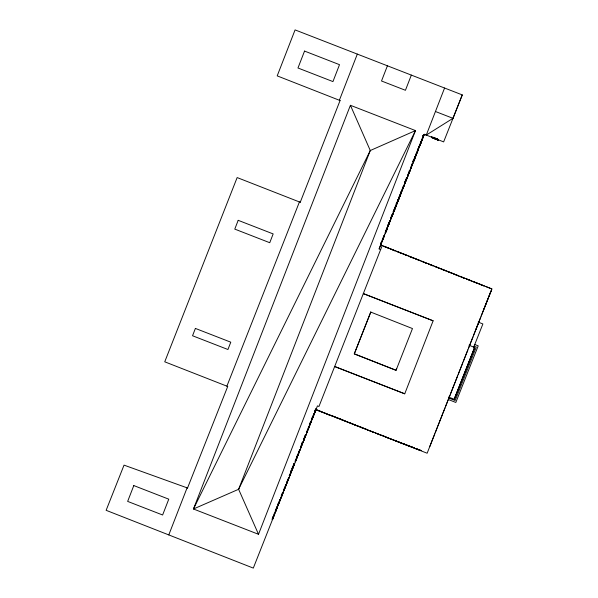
<?xml version="1.0" encoding="UTF-8"?>
<svg xmlns="http://www.w3.org/2000/svg" width="598" height="598" viewBox="0 0 598 598"><rect width="100%" height="100%" fill="white"/><g stroke="black" fill="none" stroke-linecap="round" stroke-linejoin="round"><path stroke-width="0.9" d="M386.487 229.722L388.55 224.489M392.183 215.826L394.097 210.399L393.118 213.172M398.814 198.962L399.726 196.114L397.864 201.414M405.212 182.196L404.143 184.917M410.916 168.285L408.613 173.577M286.061 484.664L287.167 481.906M303.829 439.769L303.47 439.448M381.965 241.196L383.034 238.475M383.221 238.669L380.926 243.827M388.79 224.429L387.526 227.083M405.414 182.248L403.216 187.443M422.397 139.259L420.297 144.477M292.93 467.883L291.622 470.604M298.469 453.979L295.382 461.82L297.505 456.199M278.227 505.071L277.741 504.794L278.653 502.522M281.127 497.738L280.641 497.454M284.14 490.121L283.654 489.844L284.566 487.572M300.824 447.924L300.338 447.648L302.453 442.341M385.306 233.257C389.403 219.578 386.824 233.818 384.85 232.914M393.813 211.67L393.125 211.386M396.683 204.381L396.138 204.112M413.36 162.065C417.995 147.063 414.309 164.009 412.897 161.587L413.113 160.922M452.955 118.397L462.269 94.903L295.076 29.9L277.203 75.879L340.068 100.539L300.241 202.274L299.419 201.952L226.889 386.159L227.711 386.48L187.533 488.005L124.033 465.132L106.13 510.318L253.305 568.1L317.448 405.885L318.958 406.476L382.212 245.576M453.022 387.549L450.511 393.918M478.699 322.359L475.567 330.313M168.786 534.918L187.092 487.833L187.533 488.005M357.32 54.097L339.372 100.262L340.068 100.539M350.413 105.293L193.46 508.995L258.523 534.298L415.483 130.588L350.413 105.293L370.274 150.532L238.617 489.284L258.523 534.298M387.414 65.802L381.509 80.992L405.437 90.291L411.334 75.101M380.649 249.523L379.139 248.932L424.318 134.288L426.292 135.058L444.576 88.026M334.648 366.559L404.741 393.805L433.124 320.805L363.322 293.603L433.124 320.805M486.346 302.947L483.819 309.375M316.805 410.056L323.286 412.613L322.412 412.246M322.187 411.91L317.149 409.944M323.339 412.613L328.945 414.803M328.683 414.698L323.69 412.5M335.515 417.367L336.353 417.725L335.598 417.12M336.622 417.808L340.935 419.243M341.697 419.789L342.706 419.901M342.871 420.252L348.006 422.091M348.208 422.338L342.968 420.005M348.843 422.584L354.45 424.774M355.474 425.178L361.17 427.122M355.735 425.283L360.811 427.264M362.164 427.794L367.77 429.984M367.516 429.723L362.485 427.757M369.071 430.5L374.154 432.481M374.415 432.586L367.695 429.977M375.454 432.989L381.061 435.187M375.716 433.094L380.791 435.082M382.227 435.359L381.076 435.187M382.391 435.703L387.467 437.691M387.736 437.796L382.989 435.658M388.879 438.244L394.486 440.434M389.141 438.349L394.276 440.188M395.435 440.808L402.11 443.424M400.795 442.737L396.601 441.1M402.409 443.537L407.552 445.375M408.733 446.011L414.436 447.954L394.575 440.472M409.122 445.914L414.16 447.88M415.707 448.455L421.306 450.645M415.872 448.799L421.037 450.571L416.47 448.754M437.347 139.805L433.326 137.824M490.36 292.788L491.87 288.931L380.694 244.978M414.287 159.18L416.612 153.836M272.456 519.669L274.684 514.011M275.379 512.284L277.607 506.618L277.046 506.558M278.16 505.123L280.372 499.532M281.105 497.798L283.205 492.169L278.092 505.093M284.11 490.188L286.3 484.664M286.823 483.214L289.066 477.638M289.626 476.12L291.704 470.424M298.043 454.951L300.211 449.345M300.801 447.992L302.85 442.236M303.769 440.36L305.982 434.768M306.542 433.341L308.755 427.757M311.409 421.134L309.099 426.688M311.977 419.721L314.182 414.01M314.787 412.5L316.14 409.189M409.869 171.05L410.669 168.359M415.543 156.654L416.604 153.97M437.295 139.782L437.415 139.327M486.398 302.82L488.304 297.991M488.872 296.541L490.779 291.712M491.87 288.931L427.144 453.224L315.938 409.712M448.552 397.035L454.174 399.255L474.588 347.445M417.613 149.5L417.83 148.962M423.302 135.208L423.085 135.746L423.354 135.223M387.848 225.147L388.349 225.573M393.245 211.326C394.448 214.376 398.492 196.712 393.693 211.849M396.108 204.068L396.429 203.38M404.749 182.42L404.442 183.19L404.988 183.309M405.018 181.74L405.967 179.333M406.289 178.533L406.633 177.658M409.368 170.707L409.69 170.953M413.203 160.959L413.255 162.021M416.036 153.768L415.827 154.306L416.358 154.456M417.628 149.694L417.935 148.962M420.753 141.816L421.201 142.227M421.381 140.209L421.822 140.597L421.306 140.224M389.208 222.075L387.766 225.738L389.313 222M389.724 220.565L389.515 221.29L389.761 220.767M390.696 218.292L392.191 214.301M393.634 210.855L395.226 206.818L393.626 211.042M396.123 204.538L397.76 200.382M397.872 200.091L398.163 199.366M400.623 193.206L399.315 197.168M401.34 192.593L401.011 191.921M401.998 189.656L403.687 185.44M404.457 183.197L406.67 177.86M407.41 175.879L409.114 171.656M409.234 171.364L409.443 170.826M410.4 168.382L412.388 163.441M413.039 161.587L415.012 156.609M416.372 153.148L418.039 149.007M418.824 147.003L420.439 142.84M420.678 142.406L420.805 142.025M421.747 139.588L423.429 135.238M380.62 243.962L380.993 243.027M382.272 239.813L383.938 235.582M385.531 231.501L386.906 227.973M390.644 218.524L392.4 214.084M392.609 213.576L393.028 213.718M398.193 199.381L396.384 204.606M399.045 197.288L400.697 193.049M400.914 192.504L401.064 192.13M402.633 188.198L403.65 185.612M405.13 181.859L406.132 179.318M406.468 178.473L406.887 177.98M277.906 504.234L278.175 504.891M279.52 500.167L279.744 499.45M285.657 484.5L285.448 485.038L286.076 485.247M291.136 470.79L291.136 471.224M292.026 468.511L292.4 468.032L292.19 468.57M300.42 447.297L300.57 446.923M303.433 439.68L303.575 439.306M387.033 228.264L385.575 232.615M390.031 220.684L388.124 226.066M390.733 218.89L392.879 213.464M393.589 211.647L395.734 206.205M396.31 204.74L398.806 198.999M399.008 197.893L401.318 192.04M401.998 190.306C409.084 173.158 396.227 205.084 404.248 185.178M404.771 183.265L407.178 177.778M412.642 163.314L410.662 168.599M418.951 147.564L421.261 142.018M273.234 516.201L272.254 518.675L272.748 518.959M275.23 511.185L276.792 507.209M279.842 499.487L279.67 500.227M281.217 496.004L282.757 492.154M285.463 485.232L285.754 484.537M291.017 471.179L291.189 470.746M294.126 463.39L292.018 468.697L292.519 468.892M296.81 456.708L297.019 456.169M305.466 434.724L303.365 440.031L303.859 440.225M309.323 424.931L310.863 421.082M312.724 416.328L311.775 418.735L312.283 418.981M314.72 411.312L315.624 409.039M380.552 244.791L381.472 242.407M382.272 240.441L384.619 235.066L382.414 240.658M396.325 204.972L398.881 198.865L396.437 205.017M399.113 198.102L401.594 191.988L399.158 198.117L398.545 197.632M404.861 183.519L407.216 177.718L404.794 183.489M407.687 176.343L409.862 170.639M410.647 168.83L412.792 163.209L410.579 168.8M416.283 154.65L418.585 148.872L416.171 154.613M418.936 147.796L421.336 141.883L418.869 147.773M273.839 514.983L272.344 518.84L272.725 519.027M275.267 511.447L276.971 507.156M278.212 503.83L279.886 499.689M281.329 496.123L282.787 492.356M283.983 489.351L284.087 489.941M284.812 487.235L285.792 484.739M286.644 482.601L287.085 481.48M287.204 481.091L288.214 478.617M289.582 475.126L291.353 470.686M292.699 467.367L294.156 463.592M296.586 457.597L295.322 461.409M296.81 456.894L297.064 456.371M297.939 454.121L299.591 449.883M302.005 443.768L300.742 447.581M302.237 443.066L302.483 442.542M303.702 439.358L303.784 440.121M304.038 438.7L305.04 436.159M305.249 435.449L305.496 434.925M306.453 432.526L307.91 428.729M309.413 425.043L310.885 421.284L309.592 425.118M311.7 419.146L313.367 415.005M314.72 411.686L315.744 409.039M379.132 248.925L381.621 242.31L380.47 245.576M382.361 240.635L384.424 235.223M393.148 213.404L390.696 219.264L393.095 213.381M273.869 515.454L272.426 519.423M274.183 514.676L274.355 514.235M275.312 511.813L277.278 506.85M278.07 504.862L280.073 499.771M280.97 497.529L281.165 497.035M281.538 496.146L282.996 492.468M283.983 489.919L284.162 489.426M284.499 488.573L285.986 484.821L285.635 484.679M286.905 483.087L288.251 479.08M288.737 477.869L288.699 478.28M291.54 470.768L289.933 475.492M292.422 468.854L292.527 468.271M292.863 467.427L294.343 463.674M295.21 461.529L295.39 461.036M295.726 460.191L296.728 457.649M299.77 449.958L298.312 454.308M300.667 447.715L300.854 447.222M301.183 446.377L302.693 442.662M303.679 440.098L303.866 439.605M304.195 438.76L305.683 435.008M307.977 429.207L306.557 433.109M308.456 427.996L308.583 428.407L309.435 425.582M309.076 426.456L309.256 425.963M311.85 419.452L313.404 415.468M313.89 414.257L313.808 414.773M314.78 411.992L315.923 409.107M272.344 519.625L277.509 506.581M284.072 490.173L288.969 477.6M289.559 476.09L294.679 463.45L292.37 468.996M300.151 449.322L295.337 461.805M300.689 447.947L305.914 434.739M306.475 433.318L311.379 421.119M311.932 419.706L316.036 409.144M276.201 510.303L274.923 512.86M281.778 496.205L280.507 498.739M303.007 442.505L303.866 439.672M315.213 411.641L314.167 414.287L313.614 414.07M383.595 246.122L389.006 248.26M431.621 137.159L438.297 140.029M431.711 137.331L431.562 136.89L431.382 137.443L438.319 140.186L438.461 139.618M432.496 137.495L432.683 137.084L432.145 137.428M389.903 248.619L395.218 251.003M435.508 138.519L434.821 138.886L434.679 138.415M434.41 138.557L435.165 138.856L435.411 138.415M328.825 414.78L335.336 417.015L330.253 415.147M438.244 140.052L438.401 139.596M438.566 139.655L438.364 140.164L431.36 137.398M370.812 312.096L354.315 353.799L396.055 370.304L396.706 368.652M396.549 251.242L401.452 253.178M396.526 251.399L401.363 253.395M462.269 94.903L443.641 141.898L424.318 134.288M402.633 253.649L408.045 255.787M341.936 419.908L342.602 420.162M408.942 256.146L414.354 258.284M409.152 256.475L413.973 258.381M348.866 422.614L348.342 422.39M415.304 258.657L420.715 260.795M415.513 258.986L420.364 260.825M355.474 425.2L354.457 424.797L355.481 425.178M421.71 261.191L426.77 263.479M428.295 263.793L433.199 265.736M428.28 263.957L433.101 265.983M434.38 266.2L439.792 268.345M440.801 268.741L446.213 270.879M441.01 269.07L445.899 270.924M447.102 271.23L452.514 273.368M453.411 273.727L458.726 276.112M453.62 274.056L458.569 275.768M459.967 276.321L464.504 278.399M466.261 278.81L471.673 280.948M466.5 279.072L471.366 280.993M472.637 281.329L478.049 283.467M478.804 283.766L484.216 285.904M475.941 329.356L478.049 324.026M478.647 322.486L480.755 317.164M481.181 316.058L483.289 310.728M483.341 310.586L485.868 304.18M485.92 304.046L488.402 297.744M488.446 297.617L490.876 291.465M442.916 413.188L445.032 407.858M445.51 406.61L447.618 401.28M447.932 400.466L450.04 395.136M452.978 387.661L455.085 382.339M455.534 381.173L457.642 375.843M458.203 374.4L460.31 369.071M460.662 368.144L462.77 362.822M463.241 361.611L465.349 356.281M465.76 355.197L467.868 349.875M468.369 348.582L470.477 343.259M470.828 342.34L472.936 337.01M473.407 335.799L475.507 330.47M429.745 446.639L432.19 440.442M432.249 440.27L434.806 433.804M435.239 432.683L437.347 427.353M437.848 426.06L439.956 420.73M440.023 420.558L442.49 414.309M454.174 399.255L474.655 347.475L468.959 345.225M454.622 398.709L474.655 348.036L473.534 347.588L482.885 323.952L478.138 322.075M433.924 138.063L434.126 137.652M434.021 138.101L434.26 137.704M434.17 138.16L434.402 137.764M434.32 138.22L434.522 137.809L435.15 138.131M435.553 138.706L435.703 138.28M437.078 138.826L436.906 139.244L437.175 138.863M437.101 139.327L437.302 138.915M437.183 139.356L437.422 138.96M437.295 139.401L437.459 138.983M418.548 148.932L416.253 154.404M412.874 163.321L412.328 163.194M409.286 170.766L409.944 170.751M407.089 178.01L406.334 177.883M401.557 192.048L400.914 191.883M395.973 206.213L395.495 206.31M393.088 213.508L392.572 213.337M381.12 242.392L381.703 242.414M308.77 427.832L308.224 427.712M302.984 442.468L302.259 442.266M297.565 456.296L296.885 456.117M289.021 477.75L288.505 477.578M277.592 506.685L277.031 506.633M426.292 135.058L452.978 118.322L435.449 111.505M412.71 163.418L412.306 163.374M398.41 199.583L397.969 199.478M313.95 414.287L313.943 414.788M334.686 366.462L404.741 393.805M300.241 202.274L237.144 177.569L164.742 361.812L227.711 386.48M336.719 417.561L341.256 419.333M402.506 443.29L408.77 446.026M349.187 422.472L354.24 424.528M432.907 137.174L433.879 137.63M435.8 138.385L437.018 138.796M437.332 138.99L437.781 139.095M432.541 137.323L437.601 139.319M422.21 139.057L421.142 141.771M415.386 156.384L413.338 161.819M435.209 138.332L437.459 139.222M433.079 137.69L437.676 139.513M431.509 137.114L438.454 139.857M423.152 135.447L423.788 135.656M423.033 135.522L423.743 135.776M420.663 141.778L421.164 141.973M420.618 142.16L421.022 142.324M420.544 142.354L421.082 142.526M418.869 146.585L419.385 146.824M418.862 147.003L419.243 147.168M417.696 149.306L418.323 149.515M417.673 149.485L418.249 149.717M416.006 154.067L416.305 154.269M414.72 156.982L415.326 157.125M413.024 161.146L413.629 161.423M412.919 161.408L413.382 161.699M412.657 163.912L412.254 163.785M410.445 167.963L410.953 168.21M409.832 170.729L407.731 176.358L409.951 170.774M409.189 171.163L409.697 171.424M407.492 175.296L408.03 175.633M407.485 175.476L407.993 175.715M406.386 178.01L406.864 178.129M406.378 178.219L406.954 178.368M406.304 178.339L406.864 178.593M404.629 182.689L405.167 182.891M404.547 182.779L404.936 182.898M404.54 182.913L405.033 183.16M404.547 183.048L404.936 183.123M403.635 185.657L404.039 185.776M400.944 192.085L401.333 192.167M399.128 196.69L399.636 196.929M397.864 199.904L398.268 200.061M396.414 203.567L396.818 203.724M395.428 206.086L395.958 206.28M392.445 213.658L392.946 213.852M392.512 213.875L392.893 214.054M390.681 218.106L391.197 218.352M389.515 220.565L390.225 220.759M389.604 220.707L390.046 220.811M390.046 221.275L389.507 221.103M387.272 228.316L386.779 228.346M381.165 242.287L381.703 242.459M383.789 246.361L388.693 248.305M390.105 248.858L395.009 250.801M402.828 253.896L406.917 255.51M421.911 261.438L426.815 263.374M434.582 266.446L438.663 268.061M447.297 271.477L452.2 273.413M460.161 276.56L465.065 278.504M472.831 281.576L477.735 283.512M478.998 284.013L483.902 285.949M474.76 344.508L478.206 345.868L455.825 402.469L448.522 399.584M474.087 346.205L476.27 347.072L455.138 400.518L448.403 397.849M313.658 413.966L314.212 414.167M311.73 418.839L312.246 419.078M310.631 421.612L311.169 421.792M308.747 426.381L309.248 426.583M306.34 432.474L306.849 432.72M305.242 435.262L305.78 435.434M302.237 442.341L302.76 442.587M302.229 442.879L302.633 443.036M300.458 447.072L301.063 447.349M296.862 456.289L297.438 456.595M296.765 456.693L297.213 456.865M295.083 460.916L295.539 461.095M293.902 463.928L294.44 464.1M292.138 468.114L292.743 468.398M290.875 471.06L291.503 471.187M289.118 475.754L289.716 475.993M286.621 482.347L287.13 482.593M282.533 492.685L282.936 492.849M279.535 499.988L280.17 500.197M274.123 513.951L274.639 514.145L274.093 514.018M272 519.326L272.501 519.52M434.006 137.846L434.477 138.026M433.445 137.734L437.347 139.252M485.501 286.412L490.823 288.528M133.803 485.576L127.651 501.401L162.619 514.998L168.771 499.173L133.803 485.576M195.389 328.422L192.541 335.755L227.935 349.516L230.783 342.183L195.389 328.422M238.191 220.326L234.775 229.109L269.75 242.713L273.159 233.923L238.191 220.326M304.546 51.077L297.968 67.993L332.944 81.59L339.514 64.674L304.546 51.077M370.723 312.066L354.27 353.926L396.055 370.304L412.471 328.556L370.723 312.066M423.922 134.961L421.777 140.717L423.922 134.961M390.188 220.58L388.08 226.216L390.188 220.58M360.968 427.323L362.089 427.779L360.968 427.323M435.576 138.228L435.411 138.654L435.598 138.243M370.274 150.532L193.46 508.995L238.617 489.284L415.483 130.588L370.274 150.532M388.782 438.214L387.758 437.811L388.782 438.214"/></g></svg>
